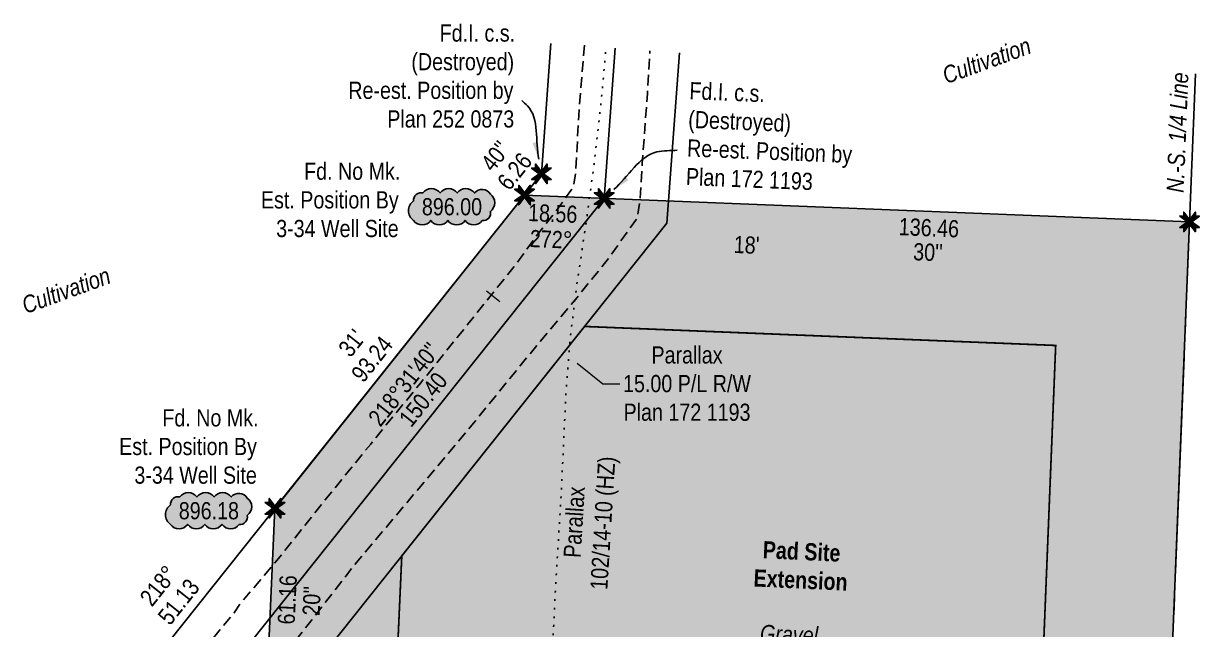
# Model space of a CAD drawing. Extents: x 307694 to 312040, y 5817589 to 5820267.
# Drawn here: x 310555 to 311240, y 5818419 to 5818772 of the extents above; entities that cross this region are included whole.
import ezdxf
from ezdxf.enums import TextEntityAlignment as Align

# ---------------------------------------------------------------- set-up
doc = ezdxf.new("R2010")
doc.units = 0
doc.header["$LTSCALE"] = 5
doc.header["$PDMODE"] = 35
doc.header["$PDSIZE"] = 0.5
for name, pattern in [('foc-DOT', [1, 0.2, -0.8]), ('foc-QUARTERLINE', [33, 25, -3, 2, -3]), ('foc-TIELINE', [1.875, 1.25, -0.625]), ('UG_PIPE', [1.875, 1.25, -0.625])]:
    doc.linetypes.add(name, pattern=pattern)
doc.layers.get('Defpoints').update_dxf_attribs({"color": 9})
for name, color, linetype in [('AS-DRILL', 8, 'foc-DOT'), ('AS-DRILL-T', 8, 'Continuous'), ('AS-PIPE-UG', 44, 'UG_PIPE'), ('AS-ROADS', 254, 'Continuous'), ('AS-UNDERLAY-H', 141, 'Continuous'), ('C-RW', 13, 'Continuous'), ('L-BD', 7, 'Continuous'), ('L-BD1', 253, 'Continuous'), ('L-MON', 1, 'Continuous'), ('L-SECQ', 8, 'foc-QUARTERLINE'), ('P-BUFFER-PURPLE', 187, 'foc-TIELINE'), ('P-ELEVATION', 7, 'Continuous'), ('P-PROPOSED', 10, 'Continuous'), ('P-PROPOSED-H', 21, 'Continuous'), ('P-TXT', 4, 'Continuous')]:
    doc.layers.add(name, color=color, linetype=linetype)
doc.layers.add('C-RW-T', color=13, linetype='Continuous', lineweight=9)
doc.layers.add('T-TEXT', color=48, linetype='Continuous', lineweight=18)
doc.styles.add('80', font='ARIALN.TTF', dxfattribs={"height": 10})
doc.styles.add('80CG', font='ARIALN.TTF', dxfattribs={"height": 10})
doc.styles.add('80L', font='ARIALN.TTF', dxfattribs={"height": 10})
doc.dimstyles.new('Compass 5 000', dxfattribs={"dimscale": 5, "dimtxt": 9, "dimasz": 2, "dimexe": 0.2, "dimexo": 0.0625, "dimgap": 0.5, "dimtad": 0, "dimtih": 1, "dimtoh": 1, "dimzin": 0, "dimdsep": 46, "dimtxsty": '80CG', "dimcen": 0.1, "dimse1": 1, "dimse2": 1, "dimclrd": 256, "dimclrt": 256, "dimaunit": 1, "dimadec": 4, "dimazin": 0, "dimtfac": 0.06, "dimtofl": 0, "dimtmove": 0, "dimatfit": 1, "dimfxl": 0.2, "dimtolj": 1, "dimtzin": 0, "dimlwd": -1, "dimarcsym": 0})

# ---------------------------------------------------------------- blocks, each defined once
blk = doc.blocks.new('TEMP')
h = blk.add_hatch(color=255)
h.dxf.hatch_style = 1
h.paths.add_polyline_path([(0, 0.25), (-0.67, 1.15), (-0.67, 0.67), (-1.15, 0.67), (-0.25, 0), (-1.15, -0.67), (-0.67, -0.67), (-0.67, -1.15), (0, -0.25), (0.67, -1.15), (0.67, -0.67), (1.15, -0.67), (0.25, 0), (1.15, 0.67), (0.67, 0.67), (0.67, 1.15)])
h.paths.add_polyline_path([(0.57, 0.85), (0.57, 0.57), (0.85, 0.57), (0.08, 0), (0.85, -0.57), (0.57, -0.57), (0.57, -0.85), (0, -0.08), (-0.57, -0.85), (-0.57, -0.57), (-0.85, -0.57), (-0.08, 0), (-0.85, 0.57), (-0.57, 0.57), (-0.57, 0.85), (0, 0.08)], flags=16)
h = blk.add_hatch(color=1)
h.dxf.hatch_style = 1
h.paths.add_polyline_path([(0, 0.08), (-0.57, 0.85), (-0.57, 0.57), (-0.85, 0.57), (-0.08, 0), (-0.85, -0.57), (-0.57, -0.57), (-0.57, -0.85), (0, -0.08), (0.57, -0.85), (0.57, -0.57), (0.85, -0.57), (0.08, 0), (0.85, 0.57), (0.57, 0.57), (0.57, 0.85)])
at = {"color": 1}
for p, q in [((-0.08, 0), (0.08, 0)), ((0, 0.08), (0, -0.08))]:
    blk.add_line(p, q, dxfattribs=at)
at = {"color": 255, "flags": 128}
blk.add_lwpolyline([(-0.25, 0), (-1.15, 0.67), (-0.67, 0.67), (-0.67, 1.15), (0, 0.25), (0.67, 1.15), (0.67, 0.67), (1.15, 0.67), (0.25, 0), (1.15, -0.67), (0.67, -0.67), (0.67, -1.15), (0, -0.25), (-0.67, -1.15), (-0.67, -0.67), (-1.15, -0.67)], close=True, dxfattribs=at)
at = {"color": 1, "flags": 128}
blk.add_lwpolyline([(-0.08, 0), (-0.85, 0.57), (-0.57, 0.57), (-0.57, 0.85), (0, 0.08), (0.57, 0.85), (0.57, 0.57), (0.85, 0.57), (0.08, 0), (0.85, -0.57), (0.57, -0.57), (0.57, -0.85), (0, -0.08), (-0.57, -0.85), (-0.57, -0.57), (-0.85, -0.57)], close=True, dxfattribs=at)
blk = doc.blocks.new('wa')
at = {"layer": 'P-ELEVATION'}
h = blk.add_hatch(color=111, dxfattribs=at)
h.dxf.hatch_style = 1
edge = h.paths.add_edge_path()
edge.add_arc((-17.35, -4.5), 6.1, 215, 325)
edge.add_arc((-7.35, -4.5), 6.1, 215, 325)
edge.add_arc((2.65, -4.5), 6.1, 215, 325)
edge.add_arc((12.65, -4.5), 6.1, 215, 325)
edge.add_arc((18.14, -3.7), 4.32, 263.43363, 373.43363)
edge.add_arc((18.85, 2.3), 6.1, 305, 415)
edge.add_arc((17.45, 4.39), 5.69, 30.69553, 140.69553)
edge.add_arc((8.05, 4.5), 6.1, 35, 145)
edge.add_arc((-1.95, 4.5), 6.1, 35, 145)
edge.add_arc((-11.95, 4.5), 6.1, 35, 145)
edge.add_arc((-18.04, 3.81), 4.33, 75.42608, 185.42608)
edge.add_arc((-18.36, -2.3), 6.96, 125, 235)
at = {"color": 240, "flags": 128}
blk.add_lwpolyline([(-22.35, -8, 0.520567), (-12.35, -8, 0.520567), (-2.35, -8, 0.520567), (7.65, -8, 0.520567), (17.65, -8, 0.520567), (22.35, -2.7, 0.520567), (22.35, 7.3, 0.520567), (13.05, 8, 0.520567), (3.05, 8, 0.520567), (-6.95, 8, 0.520567), (-16.95, 8, 0.520567), (-22.35, 3.4, 0.520567)], format="xyb", close=True, dxfattribs=at)
at = {"layer": 'P-ELEVATION', "color": 240, "flags": 128}
blk.add_lwpolyline([(0, 0, 12.5, 0, 0), (-12.42, -6.43, 0, 0, 0)], format="xyseb", dxfattribs=at)
at = {"layer": 'P-ELEVATION', "color": 240, "style": '80'}
blk.add_attdef('ELEVATION', text='', height=10, dxfattribs=at).set_placement((0, 0), align=Align.MIDDLE_CENTER)
blk = doc.blocks.new('*D460')
at = {"layer": 'C-RW-T', "transparency": 16777216}
for p, q in [((310832.51, 5818609.71), (310824.69, 5818615.94)), ((310877.48, 5818573.87), (310892.35, 5818562.02)), ((310892.35, 5818562.02), (310902.35, 5818562.02))]:
    blk.add_line(p, q, dxfattribs=at)
for points in [[(310833.55, 5818611.01), (310831.47, 5818608.41), (310840.33, 5818603.48)], [(310878.51, 5818575.18), (310876.44, 5818572.57), (310869.66, 5818580.11)]]:
    blk.add_solid(points, dxfattribs=at)
at = {"layer": 'Defpoints', "color": 0, "transparency": 16777216}
for p in [(310856.17, 5818623.35), (310885.49, 5818599.98), (310869.66, 5818580.11)]:
    blk.add_point(p, dxfattribs=at)
at = {"layer": 'C-RW-T', "transparency": 16777216, "insert": (310941.44, 5818562.02), "char_height": 10, "attachment_point": 5, "style": '80CG'}
blk.add_mtext('\\A1;Parallax\\P15.00 P/L R/W\\PPlan 172 1193', dxfattribs=at)

msp = doc.modelspace()

# ---------------------------------------------------------------- hatches: boundary and pattern name
at = {"layer": 'AS-ROADS'}
h = msp.add_hatch(color=256, dxfattribs=at)
h.dxf.hatch_style = 1
h.paths.add_polyline_path([(310729.061, 5817990.833), (310753.54, 5817993.63), (310778.578, 5817989.994), (310798.193, 5817984.809), (310816.937, 5817982.991), (310827.987, 5817979.636), (310845.333, 5817978.237), (310860.58, 5817979.915), (310883.393, 5817976.778), (310958.908, 5817975.858), (311035.02, 5817983.295), (311146.041, 5817981.578), (311175.799, 5817979.862), (311185.528, 5817987.299), (311179.805, 5818034.781), (311183.965, 5818126.443), (311190.26, 5818163.628), (311194.266, 5818187.082), (311201.14, 5818373.218), (311205.721, 5818413.89), (311205.152, 5818499.785), (311198.284, 5818544.979), (311202.29, 5818586.168), (311204.906, 5818602.167), (311191.639, 5818607.185), (311167.614, 5818610.769), (311140.004, 5818614.354), (311126.379, 5818612.92), (311062.488, 5818614.719), (310955.211, 5818620.099), (310916.486, 5818624.4), (310905.37, 5818627.626), (310895.688, 5818625.117), (310876.618, 5818585.653), (310873.033, 5818569.165), (310856.18, 5818551.601), (310821.345, 5818504.209), (310763.956, 5818431.033), (310760.37, 5818421.355), (310752.482, 5818396.981), (310743.867, 5818299.728), (310742.425, 5818233.3), (310737.768, 5818152.586), (310744.133, 5818142.07), (310753.12, 5818134.209), (310774.689, 5818116.242), (310778.508, 5818103.664), (310773.562, 5818061.632), (310767.496, 5818040.521), (310747.5, 5818021.43), (310725.814, 5818006.819), (310720.605, 5818000.205)])
at = {"layer": 'AS-UNDERLAY-H'}
h = msp.add_hatch(color=21, dxfattribs=at)
h.dxf.hatch_style = 1
h.paths.add_polyline_path([(310875.19, 5818667.441), (310863.904, 5818667.441), (310842.282, 5818637.87), (310853.568, 5818637.87)])
h = msp.add_hatch(color=21, dxfattribs=at)
h.dxf.hatch_style = 1
h.paths.add_polyline_path([(310802.383, 5818578.617), (310798.428, 5818581.506), (310761.433, 5818535.728), (310764.953, 5818531.481)])
h = msp.add_hatch(color=21, dxfattribs=at)
h.dxf.hatch_style = 1
h.paths.add_polyline_path([(310723.663, 5818450.758), (310716.996, 5818454.176), (310700.927, 5818432.473), (310701.781, 5818427.004)])
h = msp.add_hatch(color=21, dxfattribs=at)
h.dxf.hatch_style = 1
h.paths.add_polyline_path([(310736.998, 5818438.278), (310731.27, 5818440.244), (310719.048, 5818424.094), (310722.894, 5818420.112)])
at = {"layer": 'P-PROPOSED-H'}
h = msp.add_hatch(color=256, dxfattribs=at)
h.dxf.hatch_style = 1
h.paths.add_polyline_path([(311234.025, 5818656.19), (310846.834, 5818671.801), (310701.571, 5818489.525), (310695.261, 5818349.228), (311100.532, 5818330.805), (311052.273, 5817945.133), (311205.077, 5817938.187)])

# ---------------------------------------------------------------- linework, layer by layer
at = {"layer": 'AS-DRILL', "flags": 128}
msp.add_lwpolyline([(310851.886, 5818192.807), (310851.886, 5818192.807), (310851.533, 5818193.396), (310851.083, 5818194.039), (310850.461, 5818194.764), (310849.809, 5818195.364), (310849.03, 5818195.92), (310848.178, 5818196.529), (310847.243, 5818196.941), (310846.29, 5818196.878), (310845.308, 5818196.716), (310844.615, 5818196.267), (310844.38, 5818195.376), (310844.458, 5818194.172), (310844.694, 5818193.162), (310845.1, 5818192.671), (310845.436, 5818192.307), (310845.924, 5818191.988), (310846.899, 5818191.95), (310848.207, 5818192.15), (310849.446, 5818192.477), (310850.658, 5818192.755), (310851.789, 5818192.886), (310852.724, 5818193.124), (310853.543, 5818193.593), (310854.337, 5818194.088), (310855.085, 5818194.659), (310855.932, 5818195.201), (310856.749, 5818195.62), (310857.517, 5818196.065), (310858.341, 5818196.659), (310859.212, 5818197.2), (310859.986, 5818197.796), (310860.168, 5818197.964), (310860.742, 5818198.592), (310861.137, 5818199.102), (310861.611, 5818200.334), (310861.614, 5818200.409), (310861.966, 5818203.023), (310862.104, 5818206.57), (310862.17, 5818210.195), (310862.209, 5818213.771), (310862.32, 5818217.27), (310862.259, 5818220.85), (310861.797, 5818224.395), (310861.023, 5818227.002), (310860.952, 5818227.13), (310859.992, 5818228.819), (310858.992, 5818230.109), (310858.327, 5818231.035), (310858.121, 5818231.519), (310857.988, 5818231.949), (310857.789, 5818232.633), (310857.651, 5818233.588), (310857.464, 5818234.572), (310857.18, 5818234.983), (310856.995, 5818234.74), (310856.748, 5818234.174), (310856.419, 5818233.436), (310856.117, 5818232.748), (310855.893, 5818232.131), (310855.746, 5818231.561), (310855.65, 5818231.039), (310855.682, 5818230.563), (310855.81, 5818230.007), (310855.963, 5818229.426), (310856.169, 5818228.943), (310856.429, 5818228.532), (310856.613, 5818228.125), (310856.819, 5818227.641), (310857.054, 5818227.257), (310857.282, 5818227.323), (310857.476, 5818227.791), (310857.699, 5818228.383), (310857.876, 5818229.076), (310858.027, 5818229.746), (310858.146, 5818230.242), (310858.364, 5818230.684), (310858.657, 5818231.147), (310858.822, 5818231.542), (310858.911, 5818231.888), (310858.9, 5818232.264), (310858.837, 5818232.567), (310858.744, 5818232.745), (310858.552, 5818232.953), (310858.363, 5818233.236), (310858.266, 5818233.314), (310858.211, 5818233.191), (310858.158, 5818233.118), (310858.152, 5818232.969), (310857.992, 5818232.7), (310857.776, 5818232.283), (310857.554, 5818231.741), (310857.332, 5818231.174), (310857.16, 5818230.605), (310856.989, 5818230.087), (310856.918, 5818229.539), (310856.924, 5818229.038), (310856.754, 5818229.17), (310856.754, 5818229.17), (310856.308, 5818231.214), (310856.015, 5818235.904), (310856.204, 5818242.677), (310856.747, 5818251.487), (310857.539, 5818262.214), (310858.44, 5818273.788), (310859.108, 5818285.821), (310859.59, 5818298.838), (310859.938, 5818312.91), (310860.354, 5818328.105), (310861.217, 5818344.484), (310862.014, 5818362.391), (310862.477, 5818381.363), (310863.016, 5818401.657), (310863.862, 5818422.74), (310865.089, 5818446.56), (310866.643, 5818472.345), (310868.299, 5818499.451), (310869.614, 5818528.096), (310871.018, 5818557.764), (310873.348, 5818588.047), (310877.338, 5818619.84), (310882.44, 5818653.868), (310887.346, 5818689.929), (310891.61, 5818727.492), (310894.32, 5818757.646)], dxfattribs=at)
at = {"layer": 'AS-PIPE-UG', "flags": 128}
for points in [[(310881.676, 5818759.055), (310878.396, 5818718.107), (310876.706, 5818685.797), (310875.418, 5818676.682), (310867.606, 5818665.687), (310853.676, 5818647.827), (310842.436, 5818632.292), (310813.676, 5818596.417), (310786.428, 5818562.58), (310757.288, 5818526.92), (310729.601, 5818492.905), (310702.693, 5818459.137), (310681.061, 5818433.697), (310677.851, 5818428.742), (310652.078, 5818397.86), (310641.418, 5818381.372), (310640.496, 5818373.522), (310639.868, 5818335.812), (310638.268, 5818293.28), (310637.098, 5818268.805), (310634.966, 5818228.007), (310632.806, 5818180.905), (310630.381, 5818133.817), (310629.786, 5818114.67), (310629.933, 5818112.267), (310631.071, 5818110.965), (310633.706, 5818110.305), (310640.313, 5818109.82), (310647.998, 5818110.25), (310650.093, 5818109.43), (310653.131, 5818107.422), (310655.111, 5818103.415), (310654.961, 5818094.48)], [(310664.941, 5818096.41), (310666.998, 5818133.975), (310669.068, 5818175.675), (310671.718, 5818219.957), (310674.068, 5818264.71), (310675.631, 5818308.835), (310678.668, 5818353.3), (310680.306, 5818370.325), (310683.931, 5818376.205), (310692.791, 5818386.867), (310709.523, 5818407.24), (310747.831, 5818456.542), (310784.058, 5818499.617), (310817.061, 5818538.972), (310848.633, 5818577.707), (310877.418, 5818612.205), (310894.931, 5818633.89), (310912.326, 5818658.125), (310914.201, 5818669.46), (310915.396, 5818690.125), (310918.356, 5818730.872), (310919.879, 5818755.769)]]:
    msp.add_lwpolyline(points, dxfattribs=at)
at = {"layer": 'C-RW', "flags": 128}
for points in [[(310899.642, 5818757.255), (310893.223, 5818669.844), (310658.938, 5818375.864), (310641.828, 5817999.889), (310604.303, 5818000.123), (310622.033, 5818389.721), (310856.676, 5818684.15), (310862.246, 5818760.001)], [(310937.038, 5818754.509), (310929.77, 5818655.539), (310695.843, 5818362.008), (310679.353, 5817999.655), (310641.828, 5817999.889), (310658.938, 5818375.864), (310893.223, 5818669.844), (310899.642, 5818757.255)]]:
    msp.add_lwpolyline(points, dxfattribs=at)
at = {"layer": 'L-SECQ', "flags": 128}
msp.add_lwpolyline([(311237.501, 5818742.395), (311203.388, 5817896.3)], dxfattribs=at)
at = {"layer": 'P-BUFFER-PURPLE', "const_width": 1, "flags": 128}
msp.add_lwpolyline([(310770.177, 5818345.819), (310755.972, 5818033.673), (311133.181, 5818016.526), (311156.072, 5818584.279), (310881.792, 5818595.337), (310775.395, 5818461.829), (310770.179, 5818345.859, -0.000133)], format="xyb", close=True, dxfattribs=at)
at = {"layer": 'P-PROPOSED'}
msp.add_lwpolyline([(310695.261, 5818349.228), (310677.647, 5817962.163), (311205.077, 5817938.187), (311234.025, 5818656.19), (310846.834, 5818671.801), (310701.571, 5818489.525)], close=True, dxfattribs=at)

# ---------------------------------------------------------------- block references
at = {"layer": 'L-MON', "color": 6, "xscale": 4.99955554999999, "yscale": 4.99955554999999, "zscale": 4.99955554999999}
for p in [(310856.676, 5818684.15), (310846.834, 5818671.801), (310893.223, 5818669.844), (311234.025, 5818656.19), (310701.571, 5818489.525)]:
    msp.add_blockref('TEMP', p, dxfattribs=at)
at = {"layer": 'P-ELEVATION', "xscale": 0.9998350967574117, "yscale": 0.9998350967574117, "zscale": 0.9998350967574117}
for p, values in [((310804.617, 5818665.014), {'ELEVATION': '896.00'}), ((310663.087, 5818488.097), {'ELEVATION': '896.18'})]:
    msp.add_blockref('wa', p, dxfattribs=at).add_auto_attribs(values)

# ---------------------------------------------------------------- texts
at = {"layer": 'AS-DRILL-T', "insert": (310868.382, 5818442.78), "char_height": 9.99894, "attachment_point": 1, "rotation": 86.505175, "style": '80L'}
msp.add_mtext_dynamic_manual_height_columns('\\pi18.32909;Parallax\\P\\pi0.66726;102/14-10 (HZ)', width=77.07681, gutter_width=49.992, heights=[0], dxfattribs=at)
at = {"layer": 'L-BD', "style": '80L'}
for s, height, p in [("40''", 9.9991, (310829.898, 5818694.519)), ('6.26', 9.9991, (310841.044, 5818685.643)), ("218°31'40''", 9.99911, (310776.681, 5818561.712)), ('150.40', 9.9991, (310787.828, 5818552.837)), ('218°', 9.9991, (310633.742, 5818444.478)), ('51.13', 9.9991, (310645.476, 5818435.135))]:
    msp.add_text(s, height=height, rotation=51.4722, dxfattribs=at).set_placement(p, align=Align.MIDDLE)
at = {"layer": 'L-BD1', "style": '80L'}
for s, rotation, p in [('18.56', 357.6912, (310863.283, 5818661.13)), ('136.46', 357.6912, (311082.3, 5818652.8)), ('272°', 357.6912, (310862.309, 5818646.144)), ("18'", 357.6912, (310976.152, 5818642.82)), ("30''", 357.6912, (311081.726, 5818638.563)), ("31'", 51.4722, (310746.301, 5818585.718)), ('93.24', 51.4722, (310758.034, 5818576.376)), ('61.16', 87.3944, (310708.684, 5818436.252)), ("20''", 87.3944, (310722.918, 5818435.605))]:
    msp.add_text(s, height=9.9991, rotation=rotation, dxfattribs=at).set_placement(p, align=Align.MIDDLE)
at = {"layer": 'L-MON', "char_height": 9.99836, "attachment_point": 1, "style": '80L'}
for s, width, insert in [('\\pi54.14297;Fd.I. c.s.\\P\\pi37.69273;(Destroyed)\\P\\pi0.97978;Re-est. Position by\\P\\pi23.67729;Plan 252 0873', 96.13472, (310743.285, 5818771.104)), ('\\pi26.15301;Fd. No Mk.\\P\\pi1.00707;Est. Position By\\P\\pi9.8801;3-34 Well Site', 80.22328, (310692.386, 5818690.683)), ('\\pi26.15301;Fd. No Mk.\\P\\pi1.00707;Est. Position By\\P\\pi9.8801;3-34 Well Site', 80.22328, (310609.838, 5818547.156))]:
    msp.add_mtext_dynamic_manual_height_columns(s, width=width, gutter_width=49.996, heights=[0], dxfattribs=dict(at, insert=insert))
at = {"layer": 'L-MON', "insert": (310943.073, 5818737.591), "char_height": 9.99836, "attachment_point": 1, "rotation": 357.691213, "style": '80L'}
msp.add_mtext_dynamic_manual_height_columns('Fd.I. c.s. \\P(Destroyed)\\PRe-est. Position by\\PPlan 172 1193', width=96.13472, gutter_width=49.996, heights=[0], dxfattribs=at)
at = {"layer": 'L-SECQ', "insert": (311220.577, 5818673.109), "char_height": 9.99905, "attachment_point": 1, "rotation": 87.691213, "style": '80L'}
msp.add_mtext_dynamic_manual_height_columns('\\pi0.32623;{\\fArial Narrow|b0|i1|c0|p34;N.-S. 1/4 Line}', width=69.85462, gutter_width=49.995, heights=[0], dxfattribs=at)
at = {"layer": 'P-TXT', "insert": (310980.757, 5818470.682), "char_height": 9.99905, "attachment_point": 1, "rotation": 357.3972, "style": '80L'}
msp.add_mtext_dynamic_manual_height_columns('\\pi5.0768;{\\fArial Narrow|b1|i0|c0|p34;Pad Site \\P\\pi0.46946;Extension}', width=54.07167, gutter_width=49.995, heights=[0], dxfattribs=at)
at = {"layer": 'T-TEXT', "char_height": 9.99911, "attachment_point": 1, "style": '80L'}
for s, width, insert, rotation in [('\\pi0.61611;{\\fArial Narrow|b0|i1|c0|p34;Cultivation}', 53.39675, (311088.438, 5818745.499), 20), ('\\pi0.61611;{\\fArial Narrow|b0|i1|c0|p34;Cultivation}', 53.39675, (310552.525, 5818611.717), 20), ('\\pi0.60588;{\\fArial Narrow|b0|i1|c0|p34;Gravel\\P\\pi6.96957;Pad}', 34.32614, (310983.593, 5818421.815), 357.691213)]:
    msp.add_mtext_dynamic_manual_height_columns(s, width=width, gutter_width=47.496, heights=[0], dxfattribs=dict(at, insert=insert, rotation=rotation))

# ---------------------------------------------------------------- dimensions: what is measured, and where the dimension line sits
at = {"layer": 'C-RW-T', "color": 6}
dim = msp.add_linear_dim(base=(310869.655, 5818580.107), p1=(310856.166, 5818623.345), p2=(310885.489, 5818599.976), angle=321.4472, text='Parallax\\P15.00 P/L R/W\\PPlan 172 1193', dimstyle='Compass 5 000', dxfattribs=at)
dim.commit()
dim.dimension.update_dxf_attribs({"geometry": '*D460', "text_midpoint": (310941.44, 5818562.017), "dimtype": 161})

# ---------------------------------------------------------------- leaders
at = {"layer": 'L-MON', "path_type": 1}
for points in [[(310855.2, 5818692.656), (310848.542, 5818723.798), (310845.212, 5818726.888)], [(310898.749, 5818675.054), (310923.957, 5818696.952), (310935.778, 5818697.849)]]:
    msp.add_leader(points, dimstyle='Compass 5 000', override={"dimgap": 0.5, "dimtad": 0}, dxfattribs=at)

doc.saveas('drawing.dxf')
